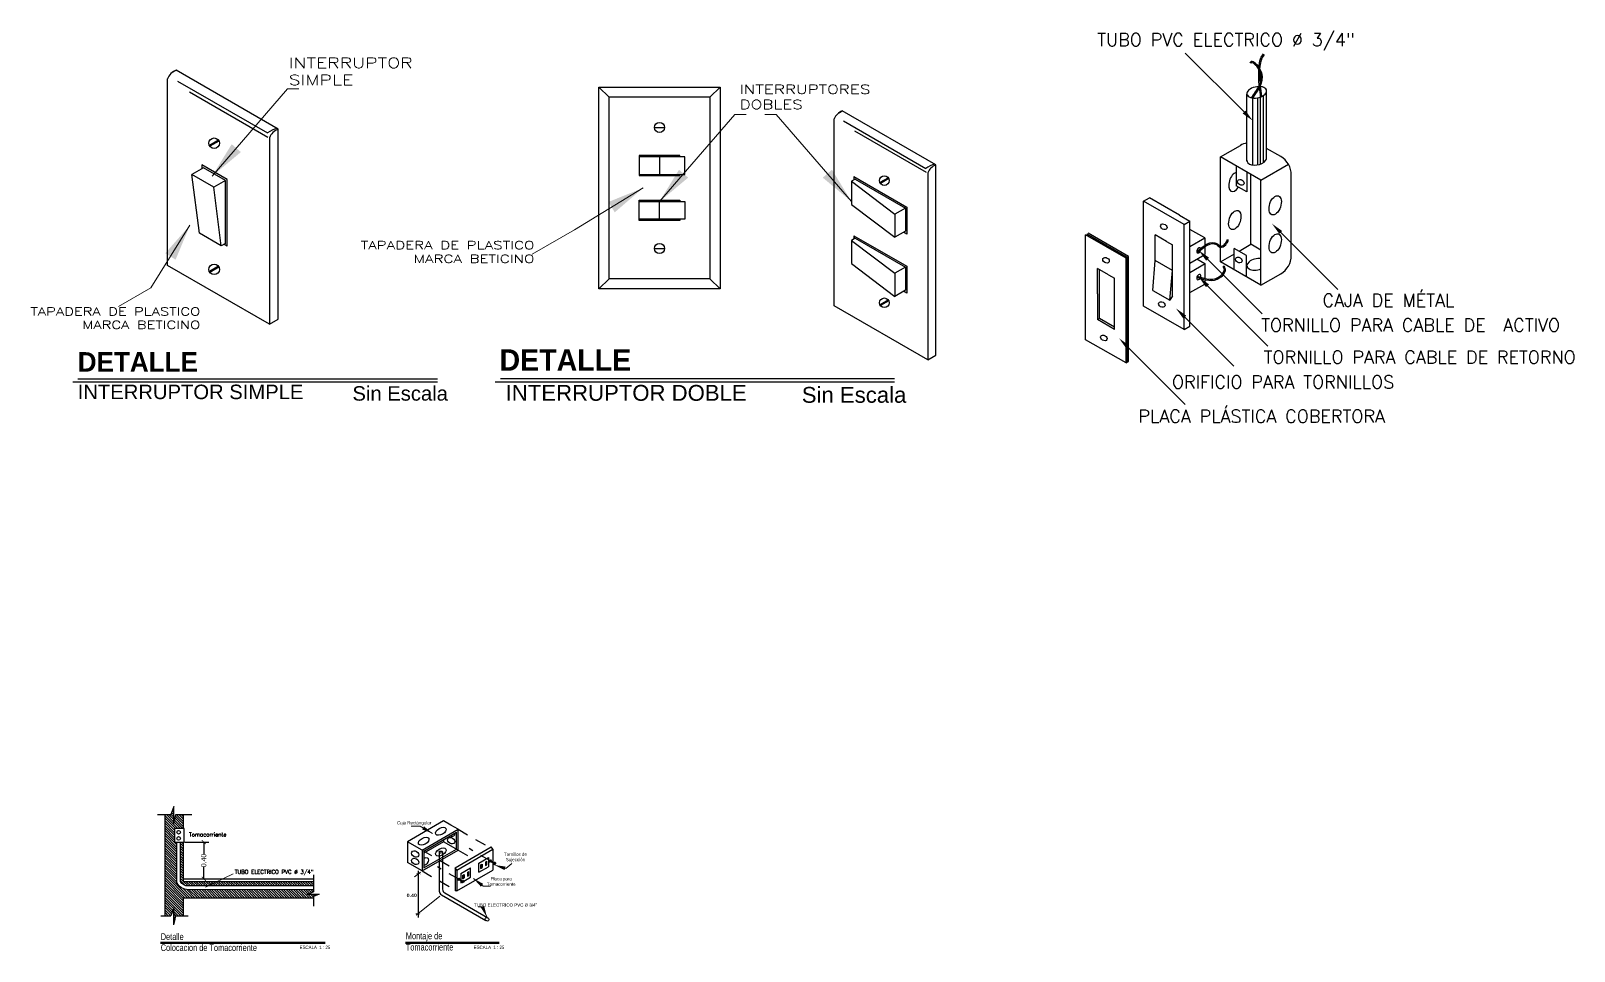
# Model space of a CAD drawing. Header units: inches. Extents: x -370 to 18, y -197 to 199.
# Drawn here: x -243.71 to -226.96, y -143.41 to -133.42 of the extents above; entities that cross this region are included whole.
import ezdxf
from ezdxf.enums import TextEntityAlignment as Align

# ---------------------------------------------------------------- set-up
doc = ezdxf.new("R2010")
doc.units = ezdxf.units.IN
doc.header["$MEASUREMENT"] = 0
doc.header["$PDMODE"] = 34
doc.header["$PDSIZE"] = 0.2
doc.linetypes.add('FUERZA2', pattern=[0.3, 0.2, -0.1])
doc.linetypes.add('HIDDEN2', pattern=[0.1875, 0.125, -0.0625])
for name, color, linetype in [('1', 1, 'Continuous'), ('6', 6, 'Continuous'), ('C3', 3, 'Continuous'), ('CONT-MJR', 1, 'HIDDEN2'), ('COTAS', 1, 'Continuous'), ('Detalle de Tablero', 7, 'Continuous'), ('FUERZA', 3, 'Continuous'), ('LUZ', 6, 'Continuous'), ('M', 7, 'Continuous'), ('mobiliario', 1, 'Continuous'), ('TEXTO', 2, 'Continuous'), ('Textos', 2, 'Continuous')]:
    doc.layers.add(name, color=color, linetype=linetype)
doc.layers.add('TEXTURAS', color=41, linetype='Continuous', lineweight=25)
doc.styles.add('ARIAL', font='arial.ttf', dxfattribs={"height": 0.14})
doc.styles.add('DIMTEXT', font='ERASMD.TTF', dxfattribs={"width": 0.75})
doc.styles.add('marie', font='TEMPSITC.TTF', dxfattribs={"height": 0.4})
doc.styles.add('R1', font='arial.ttf')
doc.styles.add('ROMANS', font='romans.shx', dxfattribs={"width": 1.35})
doc.styles.get("Standard").update_dxf_attribs({"font": 'arial.ttf'})
doc.styles.add('STYLE1', font='ERASMD.TTF', dxfattribs={"height": 0.5})
doc.dimstyles.new('CONPUNTO', dxfattribs={"dimtxt": 0.18, "dimasz": 0.15, "dimexe": 0.18, "dimexo": 0.0625, "dimgap": 0, "dimtad": 0, "dimdec": 4, "dimlfac": 0.2, "dimdsep": 46, "dimlunit": 6, "dimtxsty": 'R1', "dimblk": 'ARCHTICK', "dimcen": 0.09, "dimclrd": 1, "dimclre": 1, "dimclrt": 2, "dimadec": 0, "dimazin": 0, "dimtfac": 1, "dimtdec": 4, "dimtmove": 2, "dimatfit": 3, "dimldrblk": 'DOTBLANK', "dimfxl": 1, "dimtolj": 1, "dimtzin": 0, "dimarcsym": 0})
doc.dimstyles.new('E10', dxfattribs={"dimscale": 2, "dimtxt": 0.1, "dimasz": 0.2, "dimexe": 0.125, "dimexo": 0.125, "dimgap": 0, "dimtad": 0, "dimlfac": 0.1, "dimzin": 0, "dimdsep": 46, "dimtxsty": 'ARIAL', "dimblk": 'ARCHTICK', "dimcen": 0.09, "dimdle": 0.125, "dimclrd": 2, "dimclre": 1, "dimclrt": 3, "dimadec": 0, "dimazin": 0, "dimtfac": 1, "dimtix": 1, "dimtmove": 1, "dimatfit": 3, "dimfxl": 1, "dimtvp": 1, "dimtolj": 1, "dimtzin": 0, "dimlwd": 20, "dimlwe": 13, "dimarcsym": 0})
doc.dimstyles.new('E100MICRO', dxfattribs={"dimscale": 1.333333, "dimtxt": 0.11, "dimasz": 0.2, "dimexe": 0.03, "dimexo": 0.03, "dimgap": 0, "dimtad": 0, "dimzin": 0, "dimdsep": 46, "dimtxsty": 'ARIAL', "dimblk": 'ARCHTICK', "dimcen": 0.09, "dimdle": 0.03, "dimclrd": 1, "dimclre": 1, "dimclrt": 2, "dimadec": 0, "dimazin": 0, "dimtfac": 1, "dimtix": 1, "dimtmove": 1, "dimatfit": 3, "dimfxl": 1, "dimtvp": 1, "dimtolj": 1, "dimtzin": 0, "dimlwd": 20, "dimlwe": 13, "dimarcsym": 0})
doc.dimstyles.new('E20', dxfattribs={"dimscale": 2, "dimtxt": 0.1, "dimasz": 0.2, "dimexe": 0.125, "dimexo": 0.125, "dimgap": 0, "dimtad": 0, "dimlfac": 0.2, "dimzin": 0, "dimdsep": 46, "dimtxsty": 'Standard', "dimblk": 'ARCHTICK', "dimcen": 0.09, "dimdle": 0.125, "dimclrd": 2, "dimclre": 1, "dimclrt": 3, "dimadec": 0, "dimazin": 0, "dimtfac": 1, "dimtix": 1, "dimtmove": 1, "dimatfit": 3, "dimfxl": 1, "dimtvp": 1, "dimtolj": 1, "dimtzin": 0, "dimlwd": 20, "dimlwe": 13, "dimarcsym": 0})

# ---------------------------------------------------------------- blocks, each defined once
blk = doc.blocks.new('_ArchTick')
at = {"color": 0, "linetype": 'ByBlock', "const_width": 0.15}
blk.add_lwpolyline([(-0.5, -0.5), (0.5, 0.5)], dxfattribs=at)
blk = doc.blocks.new('A$C1D835E72')
at = {"layer": '1', "color": 3}
for p, q in [((0.575, 2.318), (0.575, 3.045)), ((0.787, 2.361), (0.787, 3.087)), ((0.117, 1.486), (-0.045, 1.579)), ((-0.045, 1.392), (0.117, 1.486)), ((-0.045, 1.213), (0.117, 1.306)), ((-0.045, 1.112), (0.12, 1.207)), ((0.117, 1.205), (0.029, 1.256)), ((0.117, 1.034), (0.117, 0.986)), ((-0.045, 0.893), (0.117, 0.986))]:
    blk.add_line(p, q, dxfattribs=at)
at = {"layer": '1', "color": 1}
for p, q in [((0.723, 2.289), (0.723, 3.016)), ((0.756, 2.306), (0.755, 3.032)), ((0.638, 2.277), (0.638, 3.004)), ((0.693, 2.28), (0.693, 3.007)), ((-0.298, 1.448), (-0.42, 1.519)), ((-0.42, 1.241), (-0.42, 1.519)), ((-0.298, 1.448), (-0.235, 1.412)), ((-0.235, 1.134), (-0.235, 1.412)), ((0.374, 1.462), (0.363, 1.467)), ((-0.235, 1.134), (-0.42, 1.241)), ((0.326, 1.181), (0.316, 1.173)), ((-1.049, 0.878), (-1.049, 1.156)), ((-0.927, 1.085), (-1.049, 1.156)), ((-0.927, 1.085), (-0.864, 1.049)), ((-0.864, 0.772), (-0.864, 1.049)), ((-0.235, 0.857), (-0.235, 1.134)), ((-1.049, 0.878), (-1.049, 0.601)), ((-0.235, 0.857), (-0.262, 0.81)), ((-0.864, 0.494), (-0.864, 0.772)), ((-0.864, 0.494), (-1.049, 0.601))]:
    blk.add_line(p, q, dxfattribs=at)
at = {"layer": '1', "color": 2}
for p, q in [((0.288, 2.366), (0.503, 2.49)), ((0.288, 1.399), (0.288, 2.366)), ((0.727, 2.113), (0.288, 2.366)), ((0.942, 2.369), (0.787, 2.458)), ((0.459, 2.268), (0.459, 2.051)), ((0.573, 2.202), (0.573, 1.985)), ((0.727, 2.113), (1.025, 2.285)), ((0.573, 1.985), (0.459, 2.051)), ((0.617, 1.417), (0.617, 2.176)), ((0.727, 0.974), (0.727, 2.113)), ((1.056, 2), (1.056, 2.171)), ((-0.547, 1.884), (-0.484, 1.921)), ((-0.547, 0.745), (-0.547, 1.884)), ((-0.108, 1.631), (-0.547, 1.884)), ((-0.159, 1.733), (-0.484, 1.921)), ((1.056, 1.295), (1.056, 2)), ((-0.159, 1.733), (-0.045, 1.667)), ((-1.176, 0.382), (-1.176, 1.521)), ((-0.737, 1.268), (-1.176, 1.521)), ((-0.724, 1.275), (-1.163, 1.528)), ((-0.712, 1.283), (-1.15, 1.536)), ((-0.108, 1.631), (-0.045, 1.667)), ((-0.108, 0.492), (-0.108, 1.631)), ((-0.045, 1.536), (-0.045, 1.667)), ((-0.045, 0.528), (-0.045, 1.536)), ((0.117, 1.486), (0.117, 1.405)), ((0.117, 1.39), (0.117, 1.306)), ((0.288, 1.227), (0.288, 1.386)), ((0.569, 1.296), (0.436, 1.373)), ((0.436, 1.142), (0.436, 1.373)), ((0.489, 1.343), (0.617, 1.417)), ((0.727, 1.354), (0.617, 1.417)), ((-0.737, 1.268), (-0.712, 1.283)), ((-0.737, 0.129), (-0.737, 1.268)), ((-0.724, 0.136), (-0.724, 1.275)), ((-0.712, 0.144), (-0.712, 1.283)), ((-0.448, 0.917), (-0.42, 1.241)), ((0.117, 1.209), (0.117, 1.048)), ((0.288, 1.227), (0.44, 1.315)), ((0.727, 0.974), (0.288, 1.227)), ((0.569, 1.065), (0.569, 1.296)), ((-1.027, 0.614), (-1.027, 1.143)), ((-0.262, 0.81), (-0.235, 1.134)), ((0.727, 0.974), (0.942, 1.098)), ((-0.448, 0.917), (-0.262, 0.81)), ((-0.108, 0.492), (-0.547, 0.745)), ((-1.049, 0.601), (-1.027, 0.614)), ((-1.027, 0.614), (-0.864, 0.52)), ((-0.108, 0.492), (-0.045, 0.528)), ((-0.737, 0.129), (-1.176, 0.382)), ((-0.737, 0.129), (-0.712, 0.144))]:
    blk.add_line(p, q, dxfattribs=at)
for points in [[(0.543, 2.853), (-0.095, 3.491)], [(0.942, 1.545), (1.562, 0.925)], [(0.147, 1.256), (0.741, 0.662)], [(0.147, 0.967), (0.801, 0.312)], [(-0.1, 0.627), (0.433, 0.093)], [(-0.718, 0.301), (-0.096, -0.321)]]:
    blk.add_lwpolyline(points, dxfattribs=at)
for centre, start, end in [((0.617, 2.293), 100.6971, 120), ((0.828, 2.171), 0, 60), ((0.828, 1.295), 300, 0)]:
    blk.add_arc(centre, 0.228, start, end, dxfattribs=at)
at = {"layer": '1', "color": 3}
for centre, start_param, end_param in [((0.681, 3.066), 1.244767, 7.33408), ((0.681, 2.339), 2.917963, 6.283185)]:
    blk.add_ellipse(centre, major_axis=(0.106, 0.021), ratio=0.560151, start_param=start_param, end_param=end_param, dxfattribs=at)
at = {"layer": '1', "color": 2}
for centre, major_axis, ratio, start_param, end_param in [((0.443, 2.093), (0.035, 0.102), 0.560151, 0.291774, 4.335004), ((0.052, 1.351), (-0.0159, -0.0276), 0.595034, 2.753642, 8.420376), ((0.681, 1.2), (0.106, 0.021), 0.560151, 1.012354, 5.047202), ((0.052, 1.062), (-0.0159, -0.0276), 0.595034, 1.819669, 7.69162)]:
    blk.add_ellipse(centre, major_axis=major_axis, ratio=ratio, start_param=start_param, end_param=end_param, dxfattribs=at)
for centre, major_axis, ratio in [((0.509, 2.089), (-0.0326, 0.0188), 0.740782), ((0.881, 1.84), (0.035, 0.102), 0.560151), ((0.443, 1.68), (0.035, 0.102), 0.560151), ((-0.327, 1.607), (-0.0326, 0.0188), 0.740782), ((0.881, 1.427), (0.035, 0.102), 0.560151), ((-0.955, 1.244), (-0.0326, 0.0188), 0.740782), ((0.486, 1.246), (-0.0326, 0.0188), 0.740782), ((-0.349, 0.764), (-0.0326, 0.0188), 0.740782), ((-0.978, 0.401), (-0.0326, 0.0188), 0.740782)]:
    blk.add_ellipse(centre, major_axis=major_axis, ratio=ratio, dxfattribs=at)
at = {"layer": '1', "color": 1}
for points, knots in [([(0.705, 3.338), (0.704, 3.339), (0.676, 3.378), (0.627, 3.421), (0.608, 3.388), (0.606, 3.385)], [0.13440506, 0.13440506, 0.13440506, 0.13440506, 0.13581327, 0.17693074, 0.18118902, 0.18118902, 0.18118902, 0.18118902]), ([(0.703, 3.317), (0.695, 3.331), (0.684, 3.346), (0.653, 3.378), (0.632, 3.389), (0.623, 3.388), (0.622, 3.387), (0.617, 3.379)], [0.12876609, 0.12876609, 0.12876609, 0.12876609, 0.14552706, 0.14552706, 0.16960552, 0.16960552, 0.18118902, 0.18118902, 0.18118902, 0.18118902]), ([(0.709, 3.141), (0.696, 3.282), (0.704, 3.412), (0.743, 3.469), (0.755, 3.485)], [0.10190742, 0.10190742, 0.10190742, 0.10190742, 0.16382388, 0.18878217, 0.18878217, 0.18878217, 0.18878217]), ([(0.72, 3.168), (0.712, 3.266), (0.714, 3.338), (0.733, 3.43), (0.748, 3.453), (0.765, 3.478)], [0.10572281, 0.10572281, 0.10572281, 0.10572281, 0.150818, 0.150818, 0.18878217, 0.18878217, 0.18878217, 0.18878217]), ([(0.709, 3.141), (0.729, 3.184), (0.737, 3.227), (0.722, 3.279), (0.719, 3.287), (0.715, 3.295)], [0.05523333, 0.05523333, 0.05523333, 0.05523333, 0.11077578, 0.11077578, 0.1199932, 0.1199932, 0.1199932, 0.1199932]), ([(0.029, 1.337), (0.107, 1.403), (0.2, 1.482), (0.294, 1.385), (0.342, 1.421), (0.356, 1.451), (0.363, 1.467)], [0.0003563, 0.0003563, 0.0003563, 0.0003563, 0.0951921, 0.1142925, 0.1330684, 0.153861, 0.153861, 0.153861, 0.153861]), ([(0.035, 1.324), (0.113, 1.391), (0.184, 1.45), (0.257, 1.405), (0.274, 1.383), (0.324, 1.387), (0.342, 1.407), (0.363, 1.437), (0.369, 1.45), (0.374, 1.462)], [0, 0, 0, 0, 0.0936437, 0.0936437, 0.1156811, 0.1156811, 0.1377185, 0.1377185, 0.153861, 0.153861, 0.153861, 0.153861]), ([(0.035, 1.071), (0.134, 1.039), (0.22, 1.016), (0.317, 1.1), (0.333, 1.128), (0.328, 1.155), (0.323, 1.163), (0.316, 1.173)], [0, 0, 0, 0, 0.104045, 0.104045, 0.1396367, 0.1396367, 0.1533554, 0.1533554, 0.1533554, 0.1533554])]:
    blk.add_open_spline(points, degree=3, knots=knots, dxfattribs=at)
for points in [[(0.638, 3.004), (0.711, 3.105), (0.783, 3.207), (0.716, 3.32)], [(0.624, 3.006), (0.656, 3.051), (0.684, 3.09), (0.709, 3.141)], [(0.723, 3.016), (0.719, 3.052), (0.715, 3.085), (0.711, 3.117)], [(0.735, 3.021), (0.73, 3.063), (0.725, 3.103), (0.722, 3.139)]]:
    blk.add_open_spline(points, degree=3, dxfattribs=at)
blk.add_spline([(0.03, 1.06), (0.282, 1.055), (0.34, 1.156), (0.326, 1.181)], degree=3, dxfattribs=at)
at = {"layer": '1', "color": 2}
for points in [[(0.559, 2.869), (0.638, 2.758), (0.527, 2.837)], [(0.926, 1.529), (0.846, 1.641), (0.957, 1.561)], [(0.131, 1.24), (0.052, 1.351), (0.163, 1.272)], [(0.131, 0.951), (0.052, 1.062), (0.163, 0.982)], [(-0.116, 0.611), (-0.196, 0.722), (-0.084, 0.643)], [(-0.734, 0.285), (-0.813, 0.397), (-0.702, 0.317)]]:
    blk.add_solid(points, dxfattribs=at)
at = {"layer": 'Textos', "color": 3, "style": 'ROMANS'}
for s, p in [('TUBO PVC ELECTRICO %%C 3/4"', (-1.05, 3.707)), ('CAJA DE MÉTAL ', (1.395, 0.879)), ('TORNILLO PARA CABLE DE  ACTIVO', (0.729, 0.61)), ('TORNILLO PARA CABLE DE RETORNO', (0.756, 0.262)), ('ORIFICIO PARA TORNILLOS', (-0.239, -0.008)), ('PLACA PLÁSTICA COBERTORA', (-0.603, -0.379))]:
    blk.add_text(s, height=0.13966, dxfattribs=at).set_placement(p, align=Align.TOP_LEFT)
blk = doc.blocks.new('*D695')
at = {"layer": 'COTAS', "color": 1, "lineweight": -2, "transparency": 16777216}
for p, q in [((122513.702, 69306.636), (122514.566, 69306.636)), ((122514.386, 69306.636), (122514.386, 69306.203)), ((122514.386, 69305.303), (122514.386, 69305.736)), ((122513.702, 69305.303), (122514.566, 69305.303))]:
    blk.add_line(p, q, dxfattribs=at)
at = {"layer": 'DEFPOINTS', "color": 0, "transparency": 16777216}
for p in [(122513.639, 69306.636), (122513.639, 69305.303), (122514.386, 69305.303)]:
    blk.add_point(p, dxfattribs=at)
at = {"layer": 'COTAS', "color": 1, "lineweight": -2, "transparency": 16777216, "xscale": 0.15, "yscale": 0.15, "zscale": 0.15}
for p, rotation in [((122514.386, 69306.636), 90), ((122514.386, 69305.303), 270)]:
    blk.add_blockref('_ArchTick', p, dxfattribs=dict(at, rotation=rotation))
at = {"layer": 'COTAS', "color": 2, "transparency": 16777216, "insert": (122514.386, 69305.97), "char_height": 0.18, "attachment_point": 5, "rotation": 90, "style": 'R1'}
blk.add_mtext('\\A1;0.40', dxfattribs=at)
blk = doc.blocks.new('_DOTBLANK')
at = {"color": 0, "linetype": 'ByBlock'}
blk.add_line((-0.5, 0), (-1, 0), dxfattribs=at)
blk.add_circle((0, 0), 0.5, dxfattribs=at)
blk = doc.blocks.new('DET FUERZA')
h = blk.add_hatch()
h.set_pattern_fill('LINE', color=16, scale=0.02, angle=135, style=0)
h.set_pattern_definition([(135, (121529.58557, 69435.33147), (-0.0449012806, -0.0449012806), [])])
h.paths.add_polyline_path([(122513.63902, 69306.6364), (122513.54324, 69306.6364), (122513.54324, 69305.20513, 0.10774019), (122513.63902, 69305.10335)])
edge = h.paths.add_edge_path()
edge.add_line((122513.38047, 69303.96582), (122513.63902, 69303.96582))
edge.add_line((122513.63902, 69303.96582), (122513.63902, 69304.95145))
edge.add_arc((122513.82457, 69305.37391), 0.46141, 206.012762, 246.287777, ccw=False)
edge.add_line((122513.4099, 69305.17155), (122513.4099, 69306.6364))
edge.add_line((122513.4099, 69306.6364), (122513.32904, 69306.6364))
edge.add_line((122513.32904, 69306.6364), (122513.32904, 69307.12133))
edge.add_line((122513.32904, 69307.12133), (122513.63902, 69307.12133))
edge.add_line((122513.63902, 69307.12133), (122513.63902, 69307.6298))
edge.add_line((122513.63902, 69307.6298), (122513.38047, 69307.6298))
edge.add_line((122513.38047, 69307.6298), (122513.30111, 69307.3056))
edge.add_line((122513.30111, 69307.3056), (122513.30111, 69307.92475))
edge.add_line((122513.30111, 69307.92475), (122513.19057, 69307.6298))
edge.add_line((122513.19057, 69307.6298), (122512.97235, 69307.6298))
edge.add_line((122512.97235, 69307.6298), (122512.97235, 69303.96582))
edge.add_line((122512.97235, 69303.96582), (122513.19057, 69303.96582))
edge.add_line((122513.19057, 69303.96582), (122513.30111, 69304.26077))
edge.add_line((122513.30111, 69304.26077), (122513.30111, 69303.64162))
edge.add_line((122513.30111, 69303.64162), (122513.38047, 69303.96582))
edge = h.paths.add_edge_path()
edge.add_line((122518.35724, 69305.05168), (122518.35724, 69305.21418))
edge.add_line((122518.35724, 69305.21418), (122513.63902, 69305.21418))
edge.add_line((122513.63902, 69305.21418), (122513.63902, 69305.10335))
edge.add_arc((122513.82457, 69305.37391), 0.32807, 235.557495, 270.07385)
edge.add_line((122513.82499, 69305.04583), (122518.35724, 69305.05168))
edge = h.paths.add_edge_path()
edge.add_line((122518.35724, 69304.62111), (122518.35724, 69304.6691))
edge.add_line((122518.35724, 69304.6691), (122518.5636, 69304.75353))
edge.add_line((122518.5636, 69304.75353), (122518.12522, 69304.75353))
edge.add_line((122518.12522, 69304.75353), (122518.35724, 69304.83045))
edge.add_line((122518.35724, 69304.83045), (122518.35724, 69304.91834))
edge.add_line((122518.35724, 69304.91834), (122513.82516, 69304.9125))
edge.add_arc((122513.82457, 69305.37391), 0.46141, 246.287777, 270.07385, ccw=False)
edge.add_line((122513.63902, 69304.95145), (122513.63902, 69304.62111))
edge.add_line((122513.63902, 69304.62111), (122518.35724, 69304.62111))
at = {"layer": 'LUZ', "ltscale": 2}
h = blk.add_hatch(dxfattribs=at)
h.set_pattern_fill('ANSI34', color=1, scale=0.000601565, style=0)
h.set_pattern_definition([(45, (122366.1761, 69266.480871), (-0.00810331726, 0.00810331726), []), (45, (122366.178801, 69266.480871), (-0.00810331726, 0.00810331726), []), (45, (122366.181502, 69266.480871), (-0.00810331726, 0.00810331726), []), (45, (122366.184203, 69266.480871), (-0.00810331726, 0.00810331726), [])])
edge = h.paths.add_edge_path()
edge.add_ellipse((122524.75706, 69305.95177), major_axis=(-0.03757, -0.02169), ratio=0.58915652, start_angle=275.642669, end_angle=301.928771)
edge.add_line((122524.72635, 69305.95908), (122524.87318, 69305.87431))
edge.add_spline(control_points=[(122524.87318, 69305.87431), (122524.87503, 69305.88009), (122524.87793, 69305.88551), (122524.88179, 69305.89018)], knot_values=[1.22486063, 1.22486063, 1.22486063, 1.22486063, 1.74154271, 1.74154271, 1.74154271, 1.74154271], degree=3, periodic=0)
edge.add_line((122524.88179, 69305.89018), (122524.74065, 69305.97166))
h = blk.add_hatch(dxfattribs=at)
h.set_pattern_fill('ANSI34', color=1, scale=0.000601565, style=0)
h.set_pattern_definition([(45, (122365.03052, 69265.81947), (-0.00810331726, 0.00810331726), []), (45, (122365.033221, 69265.81947), (-0.00810331726, 0.00810331726), []), (45, (122365.035922, 69265.81947), (-0.00810331726, 0.00810331726), []), (45, (122365.038623, 69265.81947), (-0.00810331726, 0.00810331726), [])])
edge = h.paths.add_edge_path()
edge.add_ellipse((122523.61148, 69305.29037), major_axis=(-0.03757, -0.02169), ratio=0.58915652, start_angle=275.642669, end_angle=301.928771)
edge.add_line((122523.58077, 69305.29768), (122523.7276, 69305.21291))
edge.add_spline(control_points=[(122523.7276, 69305.21291), (122523.72945, 69305.21869), (122523.73235, 69305.22411), (122523.73621, 69305.22878)], knot_values=[1.22486063, 1.22486063, 1.22486063, 1.22486063, 1.74154271, 1.74154271, 1.74154271, 1.74154271], degree=3, periodic=0)
edge.add_line((122523.73621, 69305.22878), (122523.59507, 69305.31026))
at = {"color": 3}
for p, q in [((122513.30111, 69307.92475), (122513.19057, 69307.6298)), ((122513.30111, 69307.3056), (122513.30111, 69307.92475)), ((122512.71014, 69307.6298), (122513.19057, 69307.6298)), ((122512.97235, 69307.6298), (122512.97235, 69303.96582)), ((122513.30111, 69307.3056), (122513.38047, 69307.6298)), ((122513.38047, 69307.6298), (122513.95585, 69307.6298)), ((122513.63902, 69307.6298), (122513.63902, 69307.12133)), ((122513.63902, 69306.6364), (122513.63902, 69305.21418)), ((122518.35724, 69305.45337), (122518.35724, 69304.83045)), ((122513.63902, 69305.21418), (122518.35724, 69305.21418)), ((122513.63902, 69304.62111), (122513.63902, 69303.96582)), ((122513.63902, 69304.62111), (122518.35724, 69304.62111)), ((122518.12522, 69304.75353), (122518.35724, 69304.83045)), ((122518.12522, 69304.75353), (122518.5636, 69304.75353)), ((122518.5636, 69304.75353), (122518.35724, 69304.6691)), ((122518.35724, 69304.6691), (122518.35724, 69304.31606)), ((122512.83549, 69303.96582), (122513.19057, 69303.96582)), ((122513.30111, 69304.26077), (122513.19057, 69303.96582)), ((122513.30111, 69303.64162), (122513.30111, 69304.26077)), ((122513.30111, 69303.64162), (122513.38047, 69303.96582)), ((122513.38047, 69303.96582), (122513.8214, 69303.96582))]:
    blk.add_line(p, q, dxfattribs=at)
at = {"color": 2}
blk.add_line((122513.63902, 69305.30306), (122518.35724, 69305.30306), dxfattribs=at)
at = {"color": 3}
for centre in [(122513.47657, 69306.99228), (122513.47657, 69306.76545)]:
    blk.add_circle(centre, 0.06667, dxfattribs=at)
at = {"layer": '6', "color": 2}
for points in [[(122518.35724, 69304.91834), (122513.82516, 69304.9125, -0.28703387), (122513.4099, 69305.17155), (122513.4099, 69306.6364)], [(122518.35724, 69305.05168), (122513.82499, 69305.04583, -0.26380862), (122513.54324, 69305.20513), (122513.54324, 69306.6364)]]:
    blk.add_lwpolyline(points, format="xyb", dxfattribs=at)
at = {"layer": 'C3'}
blk.add_lwpolyline([(122513.32904, 69306.6364), (122513.67746, 69306.6364), (122513.67746, 69307.12133), (122513.32904, 69307.12133)], close=True, dxfattribs=at)
at = {"layer": 'LUZ', "color": 3, "ltscale": 2}
for p, q in [((122523.06345, 69307.39855), (122521.76102, 69306.64659)), ((122523.32393, 69307.24816), (122523.06345, 69307.39855)), ((122523.58442, 69307.09777), (122523.32393, 69307.24816)), ((122521.76102, 69306.64659), (122521.76102, 69305.89464)), ((122522.28199, 69306.34581), (122521.76102, 69306.64659)), ((122522.28199, 69306.34581), (122523.58442, 69307.09777)), ((122522.34215, 69306.31108), (122523.52426, 69306.99357)), ((122523.06345, 69306.64659), (122522.34215, 69306.23015)), ((122523.06345, 69306.72752), (122523.06345, 69306.64659)), ((122523.58442, 69306.34581), (122523.06345, 69306.64659)), ((122523.52426, 69306.38054), (122523.52426, 69306.99357)), ((122523.58442, 69306.34581), (122523.58442, 69307.09777)), ((122522.28199, 69305.59385), (122523.58442, 69306.34581)), ((122522.28199, 69306.34581), (122522.28199, 69305.74424)), ((122522.34215, 69305.69805), (122523.52426, 69306.38054)), ((122522.34215, 69306.31108), (122522.34215, 69305.69805)), ((122523.48529, 69305.70853), (122524.78772, 69306.46049)), ((122523.53504, 69305.62236), (122524.83747, 69306.37432)), ((122524.33664, 69305.87678), (122524.68707, 69306.0791)), ((122524.68707, 69306.0791), (122524.68707, 69305.74392)), ((122524.83747, 69306.37432), (122524.78772, 69306.46049)), ((122524.83747, 69306.37432), (122524.83747, 69305.91577)), ((122522.28199, 69305.59385), (122521.76102, 69305.89464)), ((122522.15163, 69303.90976), (122522.15163, 69305.59663)), ((122522.28199, 69305.74424), (122522.28199, 69305.59385)), ((122523.53504, 69305.62236), (122523.48529, 69305.70853)), ((122523.48529, 69305.70853), (122523.48529, 69304.87041)), ((122523.53504, 69304.87041), (122524.83747, 69305.62236)), ((122523.53504, 69305.62236), (122523.53504, 69304.87041)), ((122523.68543, 69305.5008), (122524.03586, 69305.70312)), ((122523.68543, 69305.5008), (122523.68543, 69305.25809)), ((122523.74559, 69305.43134), (122523.80049, 69305.46304)), ((122523.80049, 69305.46304), (122523.80049, 69305.33625)), ((122523.9208, 69305.5325), (122523.9757, 69305.5642)), ((122523.9208, 69305.5325), (122523.9208, 69305.40571)), ((122523.93584, 69305.50645), (122523.96066, 69305.52078)), ((122523.93584, 69305.50645), (122523.93584, 69305.48909)), ((122523.93584, 69305.48909), (122523.96066, 69305.50342)), ((122523.93584, 69305.46649), (122523.96066, 69305.48082)), ((122523.93584, 69305.46649), (122523.93584, 69305.44912)), ((122523.93584, 69305.44912), (122523.96066, 69305.46345)), ((122523.96066, 69305.52078), (122523.96066, 69305.50342)), ((122523.96066, 69305.48082), (122523.96066, 69305.46345)), ((122523.9757, 69305.43741), (122523.9757, 69305.5642)), ((122524.03586, 69305.36794), (122524.03586, 69305.70312)), ((122524.33664, 69305.5416), (122524.33664, 69305.87678)), ((122524.33664, 69305.5416), (122524.68707, 69305.74392)), ((122524.3968, 69305.80732), (122524.4517, 69305.83902)), ((122524.3968, 69305.80732), (122524.3968, 69305.68053)), ((122524.3968, 69305.68053), (122524.4517, 69305.71222)), ((122524.41184, 69305.78127), (122524.43666, 69305.7956)), ((122524.41184, 69305.78127), (122524.41184, 69305.7639)), ((122524.41184, 69305.7639), (122524.43666, 69305.77824)), ((122524.41184, 69305.74131), (122524.43666, 69305.75564)), ((122524.41184, 69305.74131), (122524.41184, 69305.72394)), ((122524.41184, 69305.72394), (122524.43666, 69305.73827)), ((122524.43666, 69305.7956), (122524.43666, 69305.77824)), ((122524.43666, 69305.75564), (122524.43666, 69305.73827)), ((122524.4517, 69305.83902), (122524.4517, 69305.71222)), ((122524.57202, 69305.90848), (122524.62692, 69305.94018)), ((122524.57202, 69305.90848), (122524.57202, 69305.78169)), ((122524.57202, 69305.78169), (122524.62692, 69305.81338)), ((122524.58705, 69305.88243), (122524.61188, 69305.89676)), ((122524.58705, 69305.88243), (122524.58705, 69305.86506)), ((122524.58705, 69305.86506), (122524.61188, 69305.8794)), ((122524.58705, 69305.84247), (122524.61188, 69305.8568)), ((122524.58705, 69305.84247), (122524.58705, 69305.8251)), ((122524.58705, 69305.8251), (122524.61188, 69305.83943)), ((122524.61188, 69305.89676), (122524.61188, 69305.8794)), ((122524.61188, 69305.8568), (122524.61188, 69305.83943)), ((122524.62692, 69305.81338), (122524.62692, 69305.94018)), ((122524.83747, 69305.89493), (122524.83747, 69305.62236)), ((122523.68543, 69305.23726), (122523.68543, 69305.16562)), ((122523.68543, 69305.16562), (122523.72797, 69305.19018)), ((122523.74559, 69305.43134), (122523.74559, 69305.30455)), ((122523.74559, 69305.30455), (122523.80049, 69305.33625)), ((122523.76063, 69305.40529), (122523.78545, 69305.41962)), ((122523.76063, 69305.40529), (122523.76063, 69305.38793)), ((122523.76063, 69305.38793), (122523.78545, 69305.40226)), ((122523.76063, 69305.36533), (122523.78545, 69305.37966)), ((122523.76063, 69305.36533), (122523.76063, 69305.34796)), ((122523.76063, 69305.34796), (122523.78545, 69305.36229)), ((122523.78545, 69305.41962), (122523.78545, 69305.40226)), ((122523.78545, 69305.37966), (122523.78545, 69305.36229)), ((122523.78953, 69305.22573), (122524.03586, 69305.36794)), ((122523.9208, 69305.40571), (122523.9757, 69305.43741)), ((122523.53504, 69304.87041), (122523.48529, 69304.87041))]:
    blk.add_line(p, q, dxfattribs=at)
at = {"layer": 'LUZ', "color": 1, "linetype": 'FUERZA2', "ltscale": 2}
for p, q in [((122523.58442, 69307.09777), (122524.73797, 69306.43176)), ((122522.28199, 69306.34581), (122523.48529, 69305.65109)), ((122523.58442, 69306.34581), (122524.08675, 69306.05579)), ((122524.75669, 69305.95155), (122523.98309, 69306.39818)), ((122522.28199, 69305.59385), (122523.48529, 69304.89913)), ((122523.61186, 69305.29015), (122522.83827, 69305.73678))]:
    blk.add_line(p, q, dxfattribs=at)
at = {"layer": 'LUZ', "color": 2, "ltscale": 2}
for p, q in [((122522.90502, 69306.27406), (122522.90502, 69304.8559)), ((122523.02534, 69306.27406), (122523.02534, 69304.92536)), ((122523.02534, 69306.27406), (122523.02534, 69304.92536)), ((122524.72635, 69305.95908), (122524.87451, 69305.87354)), ((122524.74065, 69305.97166), (122524.88311, 69305.88941)), ((122524.74065, 69305.97166), (122524.88311, 69305.88941)), ((122524.9024, 69305.82881), (122524.89182, 69305.82881)), ((122524.9056, 69305.86591), (122524.9056, 69305.85464)), ((122524.9056, 69305.85464), (122524.90798, 69305.85602)), ((122524.90798, 69305.85602), (122524.90798, 69305.87584)), ((122523.58077, 69305.29768), (122523.72893, 69305.21214)), ((122523.59507, 69305.31026), (122523.73753, 69305.22801)), ((122523.59507, 69305.31026), (122523.73753, 69305.22801)), ((122523.75682, 69305.16741), (122523.74624, 69305.16741)), ((122523.76002, 69305.20451), (122523.76002, 69305.19324)), ((122523.76002, 69305.19324), (122523.7624, 69305.19462)), ((122523.7624, 69305.19462), (122523.7624, 69305.21444)), ((122522.98022, 69304.72566), (122524.5948, 69303.79348)), ((122523.10053, 69304.79512), (122524.66494, 69303.89191))]:
    blk.add_line(p, q, dxfattribs=at)
at = {"layer": 'LUZ', "color": 1, "lineweight": 13, "ltscale": 2}
for p, q in [((122522.22339, 69305.54673), (122522.01049, 69305.3755)), ((122522.92162, 69304.67853), (122522.07, 69303.99363))]:
    blk.add_line(p, q, dxfattribs=at)
at = {"layer": 'LUZ', "ltscale": 2}
for p, q in [((122524.90679, 69305.90286), (122524.89993, 69305.90286)), ((122524.9056, 69305.87447), (122524.90798, 69305.87584)), ((122524.9056, 69305.86591), (122524.9056, 69305.87447)), ((122523.76121, 69305.24146), (122523.75435, 69305.24146)), ((122523.76002, 69305.21306), (122523.7624, 69305.21444)), ((122523.76002, 69305.20451), (122523.76002, 69305.21306))]:
    blk.add_line(p, q, dxfattribs=at)
for centre in [(122524.89993, 69305.90226), (122523.75435, 69305.24086)]:
    blk.add_arc(centre, 0.000602, 90, 108.529916, dxfattribs=at)
at = {"layer": 'LUZ', "color": 2, "ltscale": 2}
for centre in [(122523.17573, 69304.92536), (122523.05542, 69304.8559)]:
    blk.add_arc(centre, 0.15039, 180, 240, dxfattribs=at)
at = {"layer": 'LUZ', "color": 3, "ltscale": 2}
for centre, major_axis, ratio in [((122522.96518, 69307.02601), (-0.18232, -0.10526), 0.56027656), ((122522.34127, 69306.6658), (-0.18232, -0.10526), 0.56027656), ((122523.33405, 69306.68583), (0.12261, -0.07079), 0.73394098), ((122522.03162, 69306.20466), (0.12261, -0.07079), 0.73394098), ((122522.03162, 69305.93387), (0.12261, -0.07079), 0.73394098), ((122522.96518, 69306.27406), (-0.18232, -0.10526), 0.56027656)]:
    blk.add_ellipse(centre, major_axis=major_axis, ratio=ratio, dxfattribs=at)
for centre, major_axis, ratio, start_param, end_param in [((122523.33405, 69306.95662), (0.12261, -0.07079), 0.73394098, 4.80524556, 6.95951746), ((122522.34127, 69305.91384), (-0.18232, -0.10526), 0.56027656, 7.54567755, 10.67817294), ((122524.75669, 69305.95155), (-0.03757, -0.02169), 0.58915652, 2.13783879, 7.9622228), ((122523.61148, 69305.29037), (-0.03757, -0.02169), 0.58915652, 2.1280585, 7.95246479)]:
    blk.add_ellipse(centre, major_axis=major_axis, ratio=ratio, start_param=start_param, end_param=end_param, dxfattribs=at)
at = {"layer": 'LUZ', "color": 2, "ltscale": 2}
for centre, major_axis, ratio in [((122522.96518, 69306.27406), (-0.06016, 0), 0.61455734), ((122524.62987, 69303.84269), (0.05657, -0.04032), 0.86999933)]:
    blk.add_ellipse(centre, major_axis=major_axis, ratio=ratio, dxfattribs=at)
for centre in [(122524.9056, 69305.86591), (122523.76002, 69305.20451)]:
    blk.add_ellipse(centre, major_axis=(0.00969, 0.02095), ratio=0.72725652, start_param=-3.14159265, end_param=3.14159265, dxfattribs=at)
for points, knots in [([(122524.89974, 69305.90283), (122524.8944, 69305.90104), (122524.88958, 69305.89798), (122524.87976, 69305.88877), (122524.8755, 69305.88171), (122524.86985, 69305.8637), (122524.86991, 69305.85203), (122524.87879, 69305.83698), (122524.88334, 69305.83255), (122524.88897, 69305.82994), (122524.8899, 69305.82951), (122524.89086, 69305.82913), (122524.89182, 69305.82881)], [0.60456568, 0.60456568, 0.60456568, 0.60456568, 1.06526149, 1.06526149, 1.74962549, 1.74962549, 2.67252413, 2.67252413, 3.14159265, 3.14159265, 3.14159265, 3.21944451, 3.21944451, 3.21944451, 3.21944451]), ([(122524.8896, 69305.83131), (122524.89561, 69305.82853), (122524.90252, 69305.82816), (122524.92024, 69305.83259), (122524.9291, 69305.84142), (122524.93915, 69305.86215), (122524.94057, 69305.87453), (122524.93244, 69305.89353), (122524.92479, 69305.90054), (122524.90673, 69305.90435), (122524.89765, 69305.9015), (122524.88384, 69305.89158), (122524.87866, 69305.8845), (122524.87163, 69305.86646), (122524.87104, 69305.8547), (122524.87894, 69305.839), (122524.88366, 69305.83405), (122524.8896, 69305.83131)], [-3.14159265, -3.14159265, -3.14159265, -3.14159265, -2.61139593, -2.61139593, -1.59556557, -1.59556557, -0.5797352, -0.5797352, 0.1651682, 0.1651682, 0.91007161, 0.91007161, 1.65497501, 1.65497501, 2.61783362, 2.61783362, 3.14159265, 3.14159265, 3.14159265, 3.14159265]), ([(122523.75416, 69305.24143), (122523.74882, 69305.23964), (122523.744, 69305.23658), (122523.73418, 69305.22737), (122523.72992, 69305.22031), (122523.72427, 69305.2023), (122523.72433, 69305.19063), (122523.73321, 69305.17558), (122523.73776, 69305.17115), (122523.74339, 69305.16854), (122523.74432, 69305.16811), (122523.74528, 69305.16773), (122523.74624, 69305.16741)], [0.60456568, 0.60456568, 0.60456568, 0.60456568, 1.06526149, 1.06526149, 1.74962549, 1.74962549, 2.67252413, 2.67252413, 3.14159265, 3.14159265, 3.14159265, 3.21944451, 3.21944451, 3.21944451, 3.21944451]), ([(122523.74402, 69305.16991), (122523.75003, 69305.16713), (122523.75694, 69305.16676), (122523.77466, 69305.17119), (122523.78352, 69305.18002), (122523.79357, 69305.20075), (122523.79499, 69305.21313), (122523.78686, 69305.23213), (122523.77921, 69305.23914), (122523.76115, 69305.24295), (122523.75207, 69305.2401), (122523.73826, 69305.23018), (122523.73309, 69305.2231), (122523.72605, 69305.20506), (122523.72546, 69305.1933), (122523.73336, 69305.17759), (122523.73808, 69305.17265), (122523.74402, 69305.16991)], [-3.14159265, -3.14159265, -3.14159265, -3.14159265, -2.61139593, -2.61139593, -1.59556557, -1.59556557, -0.5797352, -0.5797352, 0.1651682, 0.1651682, 0.91007161, 0.91007161, 1.65497501, 1.65497501, 2.61783362, 2.61783362, 3.14159265, 3.14159265, 3.14159265, 3.14159265])]:
    blk.add_open_spline(points, degree=3, knots=knots, dxfattribs=at)
at = {"layer": 'M', "color": 1}
for p, q in [((122512.81514, 69303.00961), (122518.7749, 69303.00961)), ((122521.68245, 69303.00961), (122525.07103, 69303.00961))]:
    blk.add_line(p, q, dxfattribs=at)
at = {"layer": 'M', "color": 2}
for p, q in [((122512.81514, 69302.97453), (122518.7749, 69302.97453)), ((122521.68245, 69302.97453), (122525.07103, 69302.97453))]:
    blk.add_line(p, q, dxfattribs=at)
at = {"layer": 'LUZ', "color": 2, "lineweight": 20, "ltscale": 2, "xscale": 0.1203130830809057, "yscale": 0.1203130830809057, "zscale": 0.1203130830809057}
for p, rotation in [((122522.15163, 69305.48902), 128.8072884414209), ((122522.12859, 69304.04075), 308.807288441421)]:
    blk.add_blockref('_ArchTick', p, dxfattribs=dict(at, rotation=rotation))
at = {"layer": 'CONT-MJR', "color": 2, "style": 'DIMTEXT', "width": 0.75}
for s, height, p in [('Detalle', 0.244356, (122512.82952, 69303.09077)), ('Colocacion de Tomacorriente', 0.2443562, (122512.82952, 69302.69295)), ('ESCALA  1 : 25', 0.1264543, (122517.85274, 69302.76278)), ('ESCALA  1 : 25', 0.1264543, (122524.14951, 69302.76278))]:
    blk.add_text(s, height=height, dxfattribs=at).set_placement(p)
at = {"layer": 'CONT-MJR', "color": 2, "insert": (122521.69684, 69303.36371), "char_height": 0.2443562, "width": 3.9914644, "attachment_point": 1, "style": 'DIMTEXT'}
blk.add_mtext('Montaje de \\PTomacorriente', dxfattribs=at)
at = {"layer": 'Detalle de Tablero', "color": 3, "linetype": 'Continuous', "lineweight": 30, "ltscale": 0.1, "char_height": 0.1166003, "attachment_point": 5, "style": 'STYLE1'}
for s, insert in [('\\A1;Caja Rectángular', (122521.99486, 69307.31643)), ('\\A1;Tornillos de\\PSujección', (122525.65981, 69306.07987)), ('\\A1;Placa para\\PTomacorriente', (122525.14485, 69305.2101)), ('\\A1;TUBO ELECTRICO PVC %%C 3/4"', (122525.30035, 69304.35569))]:
    blk.add_mtext(s, dxfattribs=dict(at, insert=insert))
at = {"layer": 'LUZ', "color": 3, "ltscale": 2, "insert": (122521.72298, 69304.76759), "char_height": 0.2819838, "width": 3.7657699, "attachment_point": 1}
blk.add_mtext('{\\fArial Black|b0|i0|c0|p34;\\H0.4267x;0.40}', dxfattribs=at)
at = {"layer": 'TEXTO', "style": 'ROMANS'}
for s, p in [('Tomacorriente', (122513.85207, 69306.83511)), ('TUBO ELECTRICO PVC %%C 3/4"', (122515.50886, 69305.48397))]:
    blk.add_text(s, height=0.1422222, dxfattribs=at).set_placement(p)
at = {"layer": 'COTAS'}
dim = blk.add_linear_dim(base=(122514.38614, 69305.3034), p1=(122513.63902, 69306.6364), p2=(122513.63902, 69305.3034), angle=90, text='0.40', dimstyle='CONPUNTO', override={"dimscale": 1}, dxfattribs=at)
dim.commit()
dim.dimension.update_dxf_attribs({"geometry": '*D695', "text_midpoint": (122514.38614, 69305.9699)})
at = {"color": 3}
blk.add_leader([(122514.45231, 69305.00246), (122515.44632, 69305.48694)], dimstyle='E100MICRO', override={"dimgap": 0, "dimtad": 0, "dimfxl": 1.25}, dxfattribs=at)
at = {"layer": 'LUZ', "ltscale": 2}
for points in [[(122522.66601, 69306.94662), (122522.20874, 69307.21062), (122521.88902, 69307.21062)], [(122524.90366, 69305.80566), (122525.31526, 69305.67424), (122525.52585, 69305.85823)], [(122524.14081, 69305.31986), (122524.4983, 69305.03581), (122524.76354, 69305.03581)], [(122524.62632, 69303.92685), (122524.4691, 69304.29187), (122524.31013, 69304.29187)]]:
    blk.add_leader(points, dimstyle='E20', override={"dimgap": 0, "dimtad": 0}, dxfattribs=at)

msp = doc.modelspace()

# ---------------------------------------------------------------- linework, layer by layer
at = {"color": 3}
for p, q in [((-242.2256, -135.96706), (-242.2256, -133.94211)), ((-241.02384, -134.48707), (-242.13072, -133.84801)), ((-237.43272, -136.1126), (-237.43272, -134.14061)), ((-236.33717, -134.14061), (-237.43272, -134.14061)), ((-236.33717, -134.14061), (-236.33717, -136.1126)), ((-234.93648, -134.30954), (-234.90172, -134.28947)), ((-233.88689, -134.87538), (-234.90172, -134.28947)), ((-241.02384, -136.55135), (-241.02384, -134.48707)), ((-234.9887, -136.40439), (-234.9887, -134.37574)), ((-241.11871, -134.58117), (-241.11871, -136.60612)), ((-233.97388, -134.96165), (-233.97388, -136.9903)), ((-233.88689, -136.94008), (-233.88689, -134.87538)), ((-241.11871, -136.60612), (-242.2256, -135.96706)), ((-236.33717, -136.1126), (-237.43272, -136.1126)), ((-233.97388, -136.9903), (-234.9887, -136.40439)), ((-241.11871, -136.60612), (-241.02384, -136.55135)), ((-233.97388, -136.9903), (-233.88689, -136.94008))]:
    msp.add_line(p, q, dxfattribs=at)
at = {"color": 1}
for p, q in [((-242.16864, -133.8699), (-242.13072, -133.84801)), ((-236.93972, -134.46928), (-236.83017, -134.46928)), ((-241.67105, -134.60739), (-241.77004, -134.66454)), ((-241.66558, -134.61688), (-241.76456, -134.67403)), ((-236.88495, -134.78922), (-236.88495, -134.97888)), ((-241.5771, -135.03416), (-241.85297, -134.87489)), ((-241.85297, -134.87489), (-241.85297, -134.91959)), ((-241.5771, -135.75784), (-241.5771, -135.03416)), ((-234.77419, -135.00269), (-234.19959, -135.33444)), ((-234.77419, -135.00269), (-234.77419, -135.03901)), ((-234.4013, -135.01575), (-234.49205, -135.06815)), ((-234.39628, -135.02445), (-234.48703, -135.07685)), ((-236.88495, -135.46399), (-236.88495, -135.27433)), ((-234.19959, -135.33444), (-234.19959, -135.6265)), ((-234.77419, -135.6444), (-234.19959, -135.97615)), ((-234.77419, -135.6444), (-234.77419, -135.68072)), ((-234.19959, -135.6265), (-234.23508, -135.606)), ((-241.5771, -135.75784), (-241.6114, -135.73804)), ((-236.93972, -135.78393), (-236.83017, -135.78393)), ((-241.67105, -135.97677), (-241.77004, -136.03392)), ((-241.66558, -135.98626), (-241.76456, -136.04341)), ((-234.19959, -135.97615), (-234.19959, -136.2682)), ((-234.19959, -136.2682), (-234.23508, -136.24771)), ((-234.4013, -136.34215), (-234.49205, -136.39454)), ((-234.39628, -136.35085), (-234.48703, -136.40324))]:
    msp.add_line(p, q, dxfattribs=at)
at = {"color": 2}
for p, q in [((-242.11583, -133.96616), (-241.13964, -134.52976)), ((-241.985, -134.08386), (-241.13697, -134.57347)), ((-237.43272, -134.14061), (-237.54228, -134.03106)), ((-236.33717, -134.14061), (-236.22762, -134.03106)), ((-234.88807, -134.39779), (-233.99307, -134.91452)), ((-234.76812, -134.5057), (-233.99062, -134.95459)), ((-241.83252, -134.90778), (-241.9591, -134.98086)), ((-241.87735, -135.61774), (-241.9591, -134.98086)), ((-241.72194, -135.11778), (-241.9591, -134.98086)), ((-241.59536, -135.0447), (-241.83252, -134.90778)), ((-241.59536, -135.0447), (-241.72194, -135.11778)), ((-241.64019, -135.75466), (-241.72194, -135.11778)), ((-241.59536, -135.72878), (-241.59536, -135.0447)), ((-234.75948, -135.03052), (-234.80059, -135.05425)), ((-234.80059, -135.05425), (-234.33238, -135.41111)), ((-234.80059, -135.05425), (-234.80059, -135.30532)), ((-234.75948, -135.03052), (-234.21633, -135.34411)), ((-234.80059, -135.30532), (-234.33238, -135.66218)), ((-234.21633, -135.34411), (-234.33238, -135.41111)), ((-234.33238, -135.41111), (-234.33238, -135.66218)), ((-234.21633, -135.34411), (-234.21633, -135.59517)), ((-241.64019, -135.75466), (-241.87735, -135.61774)), ((-234.21633, -135.59517), (-234.33238, -135.66218)), ((-241.59536, -135.72878), (-241.64019, -135.75466)), ((-234.75948, -135.67222), (-234.80059, -135.69596)), ((-234.80059, -135.69596), (-234.33238, -136.05282)), ((-234.80059, -135.69596), (-234.80059, -135.94702)), ((-234.75948, -135.67222), (-234.21633, -135.98581)), ((-234.80059, -135.94702), (-234.33238, -136.30389)), ((-234.21633, -135.98581), (-234.33238, -136.05282)), ((-234.21633, -135.98581), (-234.21633, -136.23688)), ((-237.43272, -136.1126), (-237.54228, -136.22215)), ((-236.33717, -136.1126), (-236.22762, -136.22215)), ((-234.33238, -136.05282), (-234.33238, -136.30389)), ((-234.21633, -136.23688), (-234.33238, -136.30389))]:
    msp.add_line(p, q, dxfattribs=at)
msp.add_lwpolyline([(-237.54228, -136.22215), (-237.54228, -134.03106), (-236.22762, -134.03106), (-236.22762, -136.22215)], close=True, dxfattribs=at)
for points in [[(-236.66584, -134.7876), (-236.66584, -134.77371), (-237.10406, -134.77371), (-237.10406, -134.99282), (-236.66584, -134.99282), (-236.66584, -134.9805)], [(-236.66584, -135.46561), (-236.66584, -135.4795), (-237.10406, -135.4795), (-237.10406, -135.26039), (-236.66584, -135.26039), (-236.66584, -135.27271)]]:
    msp.add_lwpolyline(points, dxfattribs=at)
at = {"color": 3}
for points in [[(-236.61106, -134.78686), (-237.10406, -134.78686), (-237.10406, -134.97967), (-236.61106, -134.97967)], [(-236.61106, -135.46636), (-237.10406, -135.46636), (-237.10406, -135.27354), (-236.61106, -135.27354)]]:
    msp.add_lwpolyline(points, close=True, dxfattribs=at)
at = {"color": 2}
for centre in [(-236.88495, -134.46928), (-236.88495, -135.78393)]:
    msp.add_circle(centre, 0.05478, dxfattribs=at)
at = {"color": 1}
for centre, radius in [((-241.71781, -134.64071), 0.05715), ((-234.44416, -135.0463), 0.0524), ((-241.71781, -136.01009), 0.05715), ((-234.44416, -136.37269), 0.0524)]:
    msp.add_circle(centre, radius, dxfattribs=at)
at = {"color": 3}
for centre, radius in [((-242.06012, -134.01407), 0.18045), ((-234.83699, -134.44172), 0.16544), ((-240.95324, -134.65313), 0.18045), ((-233.82216, -135.02763), 0.16544)]:
    msp.add_arc(centre, radius, 113.032331, 156.49592, dxfattribs=at)
at = {"color": 2}
for centre, radius in [((-240.9739, -134.74759), 0.27372), ((-233.8411, -135.11423), 0.25096)]:
    msp.add_arc(centre, radius, 102.857604, 127.267234, dxfattribs=at)
at = {"layer": 'TEXTURAS', "color": 2}
for p, q in [((-243.24999, -137.23098), (-239.2933, -137.23098)), ((-238.66903, -137.23098), (-234.33493, -137.23098))]:
    msp.add_line(p, q, dxfattribs=at)
at = {"layer": 'TEXTURAS', "color": 1}
for p, q in [((-243.19685, -137.19789), (-239.2933, -137.19789)), ((-238.61082, -137.19474), (-234.33493, -137.19474))]:
    msp.add_line(p, q, dxfattribs=at)

# ---------------------------------------------------------------- block references
at = {"color": 5}
msp.add_blockref('A$C1D835E72', (-231.084, -137.15483), dxfattribs=at)
at = {"layer": 'FUERZA', "xscale": 0.3, "yscale": 0.3, "zscale": 0.3}
msp.add_blockref('DET FUERZA', (-36996.14638, -20934.21538), dxfattribs=at)

# ---------------------------------------------------------------- texts
at = {"layer": 'M', "color": 3, "style": 'ROMANS'}
for s, insert, char_height, attachment_point in [('\\A1;INTERRUPTOR\\PSIMPLE', (-240.90874, -133.7136), 0.1113, 1), ('\\A1;INTERRUPTORES\\PDOBLES', (-236.01515, -134.00676), 0.0988474, 1), ('TAPADERA DE PLASTICO\\PMARCA BETICINO', (-238.2423, -135.82109), 0.0888257, 6), ('TAPADERA DE PLASTICO\\PMARCA BETICINO', (-241.86866, -136.5394), 0.0868252, 6)]:
    msp.add_mtext(s, dxfattribs=dict(at, insert=insert, char_height=char_height, attachment_point=attachment_point))
at = {"layer": 'mobiliario', "attachment_point": 1, "style": 'marie'}
for s, insert, char_height, width in [('{\\fEras Bold ITC|b0|i0|c0|p34;\\C2;DETALLE\\fArial|b0|i0|c0|p34; \\P\\H0.7419x;INTERRUPTOR SIMPLE}', (-243.1986, -136.90839), 0.2115935, 6.1246314), ('{\\fEras Bold ITC|b0|i0|c0|p34;\\C2;DETALLE\\fArial|b0|i0|c0|p34; \\P\\H0.7419x; INTERRUPTOR DOBLE}', (-238.62111, -136.87762), 0.2317768, 6.7088404), ('{\\fArial|b0|i0|c238|p34;\\C2;Sin Escala}', (-240.21709, -137.27764), 0.1569855, 4.2018574), ('{\\fArial|b0|i0|c238|p34;\\C2;Sin Escala}', (-235.34056, -137.28579), 0.1719598, 4.6026592)]:
    msp.add_mtext(s, dxfattribs=dict(at, insert=insert, char_height=char_height, width=width))

# ---------------------------------------------------------------- leaders
at = {"layer": 'M', "color": 5}
for points in [[(-241.7393, -134.99704), (-240.92198, -134.0507), (-240.79839, -134.0507)], [(-236.88495, -135.27433), (-236.06762, -134.32799), (-235.94404, -134.32799)], [(-234.80139, -135.27433), (-235.61871, -134.32799), (-235.7423, -134.32799)], [(-237.06302, -135.12661), (-237.80855, -135.58012), (-238.26745, -135.84548)], [(-241.98077, -135.5303), (-242.40541, -136.21166), (-242.75472, -136.41366)]]:
    msp.add_leader(points, dimstyle='E10', override={"dimgap": 0, "dimtad": 0}, dxfattribs=at)

doc.saveas('drawing.dxf')
